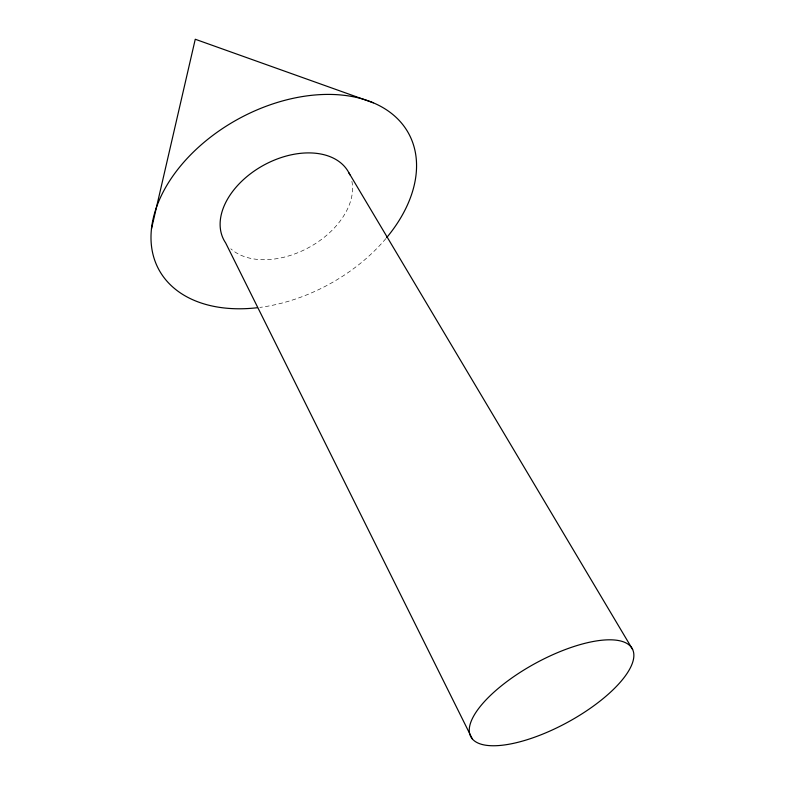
<?xml version="1.0" encoding="UTF-8"?>
<svg xmlns="http://www.w3.org/2000/svg" width="785" height="785" viewBox="0 0 785 785"><rect width="100%" height="100%" fill="white"/><g stroke="black" fill="none" stroke-linecap="round" stroke-linejoin="round"><path stroke-width="0.59" stroke-dasharray="3.92 2.94" d="M385.857 238.601A142.232 94.288 -28.6 0 1 259.835 307.416M351.886 181.296A70.964 46.943 -28.6 0 1 309.692 247.039A70.964 46.943 -28.6 0 1 230.8 248.786"/><path stroke-width="1.18" d="M151.446 229.024L195.259 39.25L373.326 102.825M348.903 172.828L632.622 649.46A91.924 33.588 -28.6 0 1 523.369 740.844A91.924 33.588 -28.6 0 1 498.73 688.023A91.924 33.588 -28.6 0 1 632.622 649.46M472.305 738.871L225.609 242.85A70.964 46.943 -28.6 0 1 263.711 165.184A70.964 46.943 -28.6 0 1 349.865 174.829M257.372 307.72A142.232 94.288 -28.6 0 1 159.581 199.439A142.232 94.288 -28.6 0 1 350.11 96.172A142.232 94.288 -28.6 0 1 386.642 237.659"/></g></svg>
